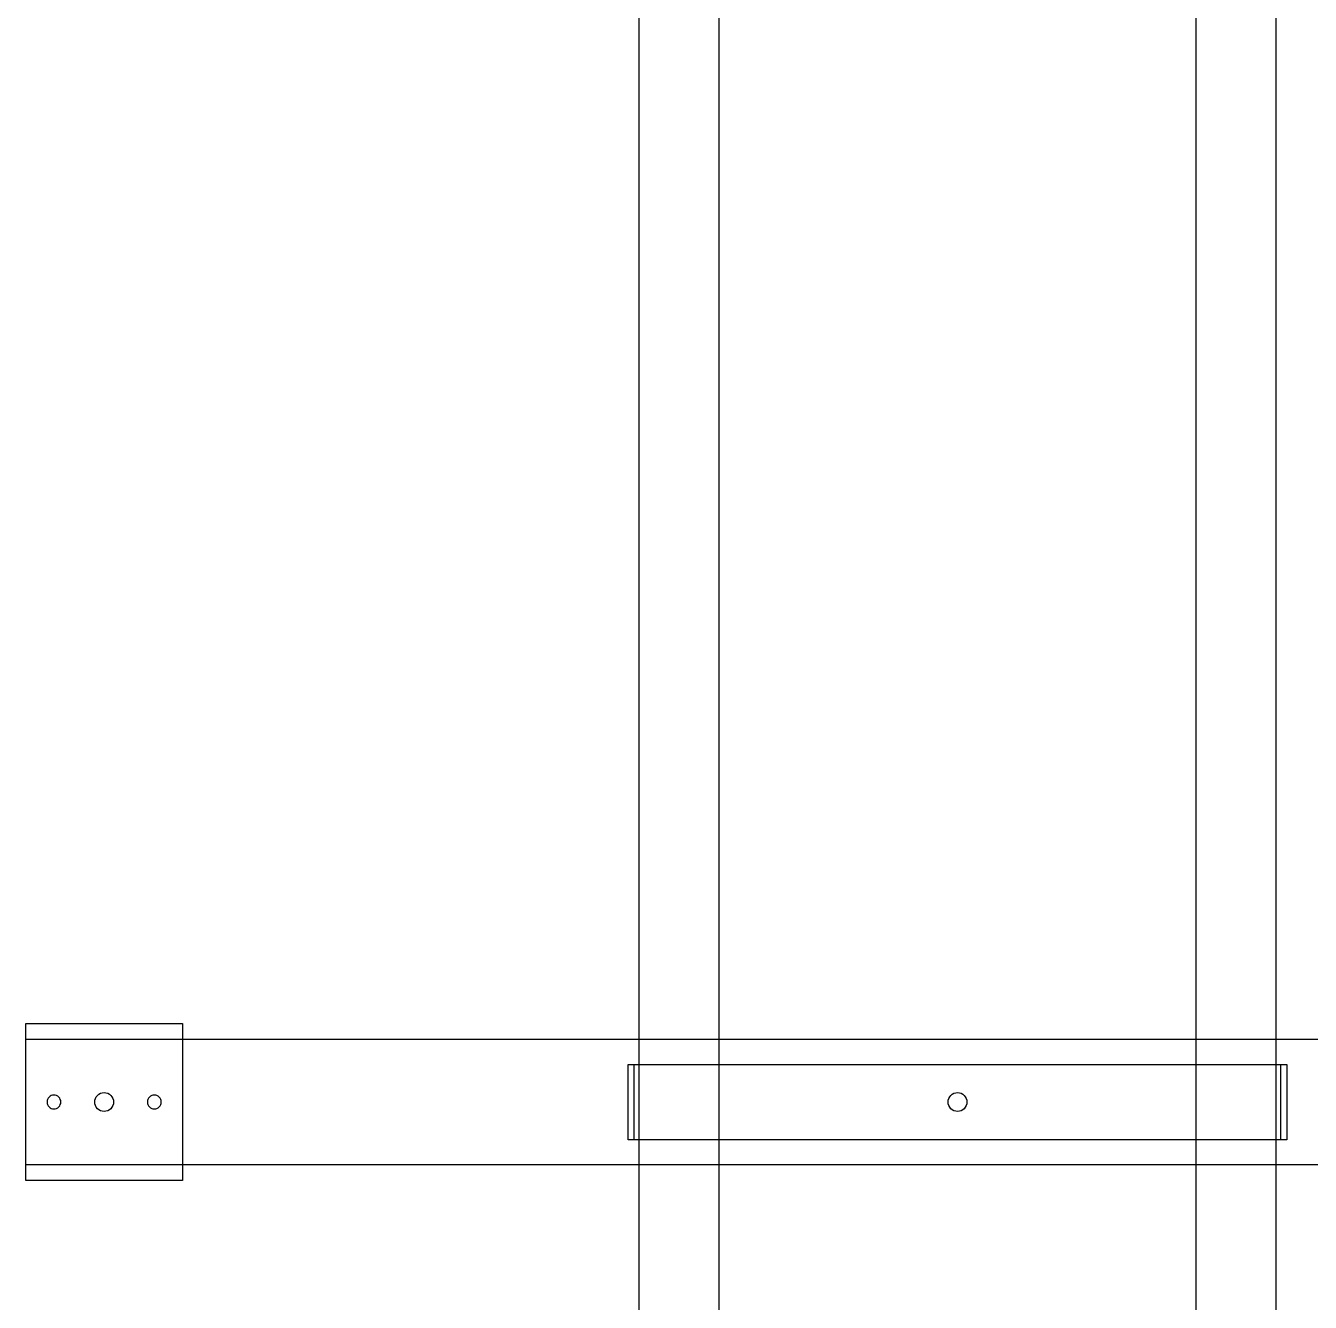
# Model space of a CAD drawing. Header units: metres. Extents: x 0.4 to 35.2, y -0.3 to 6.2.
# Drawn here: x 6.063 to 6.4724, y 3.7862 to 4.193 of the extents above; entities that cross this region are included whole.
import ezdxf

# ---------------------------------------------------------------- set-up
doc = ezdxf.new("R2010")
doc.units = ezdxf.units.M
doc.layers.add('P_PROPUESTO', color=5, linetype='Continuous')

msp = doc.modelspace()

# ---------------------------------------------------------------- linework, layer by layer
at = {"layer": 'P_PROPUESTO'}
for p, q in [((6.2585, 3.44982), (6.2585, 4.35)), ((6.284, 3.44986), (6.284, 4.35)), ((6.436, 4.35), (6.436, 3.45014)), ((6.4615, 4.35), (6.4615, 3.45018)), ((6.063, 3.825), (6.063, 3.875)), ((6.063, 3.875), (6.113, 3.875)), ((6.113, 3.875), (6.113, 3.825)), ((6.063, 3.83), (6.063, 3.87)), ((6.063, 3.87), (6.809, 3.87)), ((6.25498, 3.838), (6.25498, 3.862)), ((6.25498, 3.862), (6.25499, 3.862)), ((6.25499, 3.862), (6.25511, 3.862)), ((6.25511, 3.862), (6.25549, 3.862)), ((6.25549, 3.862), (6.25612, 3.862)), ((6.25612, 3.862), (6.25682, 3.862)), ((6.25682, 3.862), (6.25698, 3.862)), ((6.25698, 3.862), (6.25699, 3.862)), ((6.25698, 3.838), (6.25698, 3.862)), ((6.25698, 3.862), (6.25699, 3.862)), ((6.25699, 3.862), (6.257, 3.862)), ((6.25699, 3.862), (6.25711, 3.862)), ((6.257, 3.862), (6.25711, 3.862)), ((6.25711, 3.862), (6.2572, 3.862)), ((6.25711, 3.862), (6.25748, 3.862)), ((6.2572, 3.862), (6.25748, 3.862)), ((6.25748, 3.862), (6.2581, 3.862)), ((6.25748, 3.862), (6.2581, 3.862)), ((6.2581, 3.862), (6.25813, 3.862)), ((6.2581, 3.862), (6.2585, 3.862)), ((6.25813, 3.862), (6.25878, 3.862)), ((6.2585, 3.862), (6.25859, 3.862)), ((6.25859, 3.862), (6.25878, 3.862)), ((6.25878, 3.862), (6.25896, 3.862)), ((6.25878, 3.862), (6.25894, 3.862)), ((6.25894, 3.862), (6.25896, 3.862)), ((6.25896, 3.862), (6.25915, 3.862)), ((6.25896, 3.862), (6.25903, 3.862)), ((6.25903, 3.862), (6.25915, 3.862)), ((6.25915, 3.862), (6.25951, 3.862)), ((6.25915, 3.862), (6.25947, 3.862)), ((6.25947, 3.862), (6.25991, 3.862)), ((6.25951, 3.862), (6.26007, 3.862)), ((6.25991, 3.862), (6.26, 3.862)), ((6.26, 3.862), (6.26007, 3.862)), ((6.26007, 3.862), (6.26112, 3.862)), ((6.26007, 3.862), (6.26027, 3.862)), ((6.26027, 3.862), (6.26053, 3.862)), ((6.26053, 3.862), (6.26064, 3.862)), ((6.26064, 3.862), (6.26142, 3.862)), ((6.26112, 3.862), (6.26142, 3.862)), ((6.26142, 3.862), (6.26261, 3.862)), ((6.26142, 3.862), (6.26185, 3.862)), ((6.26185, 3.862), (6.26193, 3.862)), ((6.26193, 3.862), (6.26301, 3.862)), ((6.26261, 3.862), (6.26298, 3.862)), ((6.26298, 3.862), (6.26301, 3.862)), ((6.26301, 3.862), (6.26336, 3.862)), ((6.26301, 3.862), (6.26333, 3.862)), ((6.26333, 3.862), (6.26447, 3.862)), ((6.26336, 3.862), (6.26447, 3.862)), ((6.26447, 3.862), (6.26483, 3.862)), ((6.26447, 3.862), (6.26473, 3.862)), ((6.26473, 3.862), (6.26482, 3.862)), ((6.26482, 3.862), (6.26483, 3.862)), ((6.26483, 3.862), (6.26507, 3.862)), ((6.26483, 3.862), (6.2652, 3.862)), ((6.26507, 3.862), (6.2652, 3.862)), ((6.2652, 3.862), (6.26687, 3.862)), ((6.2652, 3.862), (6.26587, 3.862)), ((6.26587, 3.862), (6.2663, 3.862)), ((6.2663, 3.862), (6.26631, 3.862)), ((6.26631, 3.862), (6.26659, 3.862)), ((6.26659, 3.862), (6.26687, 3.862)), ((6.26687, 3.862), (6.26738, 3.862)), ((6.26687, 3.862), (6.26853, 3.862)), ((6.26738, 3.862), (6.26915, 3.862)), ((6.26853, 3.862), (6.26861, 3.862)), ((6.26861, 3.862), (6.26915, 3.862)), ((6.26915, 3.862), (6.26992, 3.862)), ((6.26915, 3.862), (6.27091, 3.862)), ((6.26992, 3.862), (6.27164, 3.862)), ((6.27091, 3.862), (6.27091, 3.862)), ((6.27091, 3.862), (6.27164, 3.862)), ((6.27164, 3.862), (6.27215, 3.862)), ((6.27164, 3.862), (6.27321, 3.862)), ((6.27215, 3.862), (6.27268, 3.862)), ((6.27268, 3.862), (6.27323, 3.862)), ((6.27321, 3.862), (6.27329, 3.862)), ((6.27323, 3.862), (6.27382, 3.862)), ((6.27329, 3.862), (6.27382, 3.862)), ((6.27382, 3.862), (6.27434, 3.862)), ((6.27382, 3.862), (6.27434, 3.862)), ((6.27434, 3.862), (6.27488, 3.862)), ((6.27434, 3.862), (6.27488, 3.862)), ((6.27488, 3.862), (6.27565, 3.862)), ((6.27488, 3.862), (6.27509, 3.862)), ((6.27509, 3.862), (6.27567, 3.862)), ((6.27565, 3.862), (6.27725, 3.862)), ((6.27567, 3.862), (6.27567, 3.862)), ((6.27567, 3.862), (6.27613, 3.862)), ((6.27613, 3.862), (6.27613, 3.862)), ((6.27613, 3.862), (6.27725, 3.862)), ((6.27725, 3.862), (6.27882, 3.862)), ((6.27725, 3.862), (6.27872, 3.862)), ((6.27872, 3.862), (6.2788, 3.862)), ((6.2788, 3.862), (6.28036, 3.862)), ((6.27882, 3.862), (6.28036, 3.862)), ((6.28036, 3.862), (6.28218, 3.862)), ((6.28036, 3.862), (6.2819, 3.862)), ((6.2819, 3.862), (6.28191, 3.862)), ((6.28191, 3.862), (6.28367, 3.862)), ((6.28218, 3.862), (6.28367, 3.862)), ((6.28367, 3.862), (6.28506, 3.862)), ((6.28367, 3.862), (6.28502, 3.862)), ((6.28502, 3.862), (6.28509, 3.862)), ((6.28506, 3.862), (6.28574, 3.862)), ((6.28509, 3.862), (6.28649, 3.862)), ((6.28574, 3.862), (6.28644, 3.862)), ((6.28644, 3.862), (6.28649, 3.862)), ((6.28649, 3.862), (6.28715, 3.862)), ((6.28649, 3.862), (6.28715, 3.862)), ((6.28715, 3.862), (6.28784, 3.862)), ((6.28715, 3.862), (6.28757, 3.862)), ((6.28757, 3.862), (6.28784, 3.862)), ((6.28784, 3.862), (6.28784, 3.862)), ((6.28784, 3.862), (6.28947, 3.862)), ((6.28784, 3.862), (6.28784, 3.862)), ((6.28784, 3.862), (6.28828, 3.862)), ((6.28828, 3.862), (6.28889, 3.862)), ((6.28889, 3.862), (6.2889, 3.862)), ((6.2889, 3.862), (6.29081, 3.862)), ((6.28947, 3.862), (6.29081, 3.862)), ((6.29081, 3.862), (6.29337, 3.862)), ((6.29081, 3.862), (6.29204, 3.862)), ((6.29204, 3.862), (6.2921, 3.862)), ((6.2921, 3.862), (6.29464, 3.862)), ((6.29337, 3.862), (6.29464, 3.862)), ((6.29464, 3.862), (6.29744, 3.862)), ((6.29464, 3.862), (6.2959, 3.862)), ((6.2959, 3.862), (6.29591, 3.862)), ((6.29591, 3.862), (6.29863, 3.862)), ((6.29744, 3.862), (6.29863, 3.862)), ((6.29863, 3.862), (6.30085, 3.862)), ((6.29863, 3.862), (6.29972, 3.862)), ((6.29972, 3.862), (6.29977, 3.862)), ((6.29977, 3.862), (6.30198, 3.862)), ((6.30085, 3.862), (6.30165, 3.862)), ((6.30165, 3.862), (6.30198, 3.862)), ((6.30198, 3.862), (6.30198, 3.862)), ((6.30198, 3.862), (6.30247, 3.862)), ((6.30198, 3.862), (6.30198, 3.862)), ((6.30198, 3.862), (6.30276, 3.862)), ((6.30247, 3.862), (6.30247, 3.862)), ((6.30247, 3.862), (6.30276, 3.862)), ((6.30276, 3.862), (6.30357, 3.862)), ((6.30276, 3.862), (6.30283, 3.862)), ((6.30283, 3.862), (6.30357, 3.862)), ((6.30357, 3.862), (6.30601, 3.862)), ((6.30357, 3.862), (6.30365, 3.862)), ((6.30365, 3.862), (6.30439, 3.862)), ((6.30439, 3.862), (6.30439, 3.862)), ((6.30439, 3.862), (6.30703, 3.862)), ((6.30601, 3.862), (6.30703, 3.862)), ((6.30703, 3.862), (6.31049, 3.862)), ((6.30703, 3.862), (6.30797, 3.862)), ((6.30797, 3.862), (6.30802, 3.862)), ((6.30802, 3.862), (6.31143, 3.862)), ((6.31049, 3.862), (6.31143, 3.862)), ((6.31143, 3.862), (6.31509, 3.862)), ((6.31143, 3.862), (6.31237, 3.862)), ((6.31237, 3.862), (6.31237, 3.862)), ((6.31237, 3.862), (6.31595, 3.862)), ((6.31509, 3.862), (6.31595, 3.862)), ((6.31595, 3.862), (6.31892, 3.862)), ((6.31595, 3.862), (6.31673, 3.862)), ((6.31673, 3.862), (6.31676, 3.862)), ((6.31676, 3.862), (6.3197, 3.862)), ((6.31892, 3.862), (6.31892, 3.862)), ((6.31892, 3.862), (6.3197, 3.862)), ((6.3197, 3.862), (6.3197, 3.862)), ((6.3197, 3.862), (6.3198, 3.862)), ((6.3197, 3.862), (6.3197, 3.862)), ((6.3197, 3.862), (6.32029, 3.862)), ((6.3198, 3.862), (6.32057, 3.862)), ((6.32029, 3.862), (6.32029, 3.862)), ((6.32029, 3.862), (6.32057, 3.862)), ((6.32057, 3.862), (6.32072, 3.862)), ((6.32057, 3.862), (6.32118, 3.862)), ((6.32072, 3.862), (6.32146, 3.862)), ((6.32118, 3.862), (6.32146, 3.862)), ((6.32146, 3.862), (6.32238, 3.862)), ((6.32146, 3.862), (6.32203, 3.862)), ((6.32203, 3.862), (6.32309, 3.862)), ((6.32238, 3.862), (6.32309, 3.862)), ((6.32309, 3.862), (6.32461, 3.862)), ((6.32309, 3.862), (6.32369, 3.862)), ((6.32369, 3.862), (6.32528, 3.862)), ((6.32461, 3.862), (6.32528, 3.862)), ((6.32528, 3.862), (6.32951, 3.862)), ((6.32528, 3.862), (6.3259, 3.862)), ((6.3259, 3.862), (6.32593, 3.862)), ((6.32593, 3.862), (6.33009, 3.862)), ((6.32951, 3.862), (6.33009, 3.862)), ((6.33009, 3.862), (6.33447, 3.862)), ((6.33009, 3.862), (6.33066, 3.862)), ((6.33066, 3.862), (6.33066, 3.862)), ((6.33066, 3.862), (6.33496, 3.862)), ((6.33447, 3.862), (6.33496, 3.862)), ((6.33496, 3.862), (6.33856, 3.862)), ((6.33496, 3.862), (6.3354, 3.862)), ((6.3354, 3.862), (6.33542, 3.862)), ((6.33542, 3.862), (6.33897, 3.862)), ((6.33856, 3.862), (6.33856, 3.862)), ((6.33856, 3.862), (6.33897, 3.862)), ((6.33897, 3.862), (6.33897, 3.862)), ((6.33897, 3.862), (6.3395, 3.862)), ((6.33897, 3.862), (6.33897, 3.862)), ((6.33897, 3.862), (6.33928, 3.862)), ((6.33928, 3.862), (6.33989, 3.862)), ((6.3395, 3.862), (6.33989, 3.862)), ((6.33989, 3.862), (6.34032, 3.862)), ((6.33989, 3.862), (6.3402, 3.862)), ((6.3402, 3.862), (6.3407, 3.862)), ((6.34032, 3.862), (6.34047, 3.862)), ((6.34047, 3.862), (6.3407, 3.862)), ((6.3407, 3.862), (6.34084, 3.862)), ((6.3407, 3.862), (6.34084, 3.862)), ((6.34084, 3.862), (6.34222, 3.862)), ((6.34084, 3.862), (6.34101, 3.862)), ((6.34101, 3.862), (6.34112, 3.862)), ((6.34112, 3.862), (6.34256, 3.862)), ((6.34222, 3.862), (6.34223, 3.862)), ((6.34223, 3.862), (6.34256, 3.862)), ((6.34256, 3.862), (6.34257, 3.862)), ((6.34256, 3.862), (6.34257, 3.862)), ((6.34257, 3.862), (6.34458, 3.862)), ((6.34257, 3.862), (6.34284, 3.862)), ((6.34284, 3.862), (6.34285, 3.862)), ((6.34285, 3.862), (6.34487, 3.862)), ((6.34458, 3.862), (6.34487, 3.862)), ((6.34487, 3.862), (6.34756, 3.862)), ((6.34487, 3.862), (6.34514, 3.862)), ((6.34514, 3.862), (6.34515, 3.862)), ((6.34515, 3.862), (6.3478, 3.862)), ((6.34756, 3.862), (6.3476, 3.862)), ((6.3476, 3.862), (6.3478, 3.862)), ((6.3478, 3.862), (6.34783, 3.862)), ((6.3478, 3.862), (6.34783, 3.862)), ((6.34783, 3.862), (6.34969, 3.862)), ((6.34783, 3.862), (6.34803, 3.862)), ((6.34803, 3.862), (6.34806, 3.862)), ((6.34806, 3.862), (6.34989, 3.862)), ((6.34969, 3.862), (6.34989, 3.862)), ((6.34989, 3.862), (6.35483, 3.862)), ((6.34989, 3.862), (6.35008, 3.862)), ((6.35008, 3.862), (6.35493, 3.862)), ((6.35483, 3.862), (6.35493, 3.862)), ((6.35493, 3.862), (6.35903, 3.862)), ((6.35493, 3.862), (6.35502, 3.862)), ((6.35502, 3.862), (6.35502, 3.862)), ((6.35502, 3.862), (6.35905, 3.862)), ((6.35903, 3.862), (6.35905, 3.862)), ((6.35905, 3.862), (6.35905, 3.862)), ((6.35905, 3.862), (6.35999, 3.862)), ((6.35905, 3.862), (6.35905, 3.862)), ((6.35905, 3.862), (6.35906, 3.862)), ((6.35906, 3.862), (6.35999, 3.862)), ((6.35999, 3.862), (6.36087, 3.862)), ((6.35999, 3.862), (6.36085, 3.862)), ((6.36085, 3.862), (6.36087, 3.862)), ((6.36087, 3.862), (6.36089, 3.862)), ((6.36087, 3.862), (6.36094, 3.862)), ((6.36089, 3.862), (6.36095, 3.862)), ((6.36094, 3.862), (6.36095, 3.862)), ((6.36095, 3.862), (6.36095, 3.862)), ((6.36095, 3.862), (6.36097, 3.862)), ((6.36095, 3.862), (6.36095, 3.862)), ((6.36095, 3.862), (6.36259, 3.862)), ((6.36097, 3.862), (6.36097, 3.862)), ((6.36097, 3.862), (6.36264, 3.862)), ((6.36259, 3.862), (6.36264, 3.862)), ((6.36264, 3.862), (6.36269, 3.862)), ((6.36264, 3.862), (6.36495, 3.862)), ((6.36269, 3.862), (6.36504, 3.862)), ((6.36495, 3.862), (6.36495, 3.862)), ((6.36495, 3.862), (6.36504, 3.862)), ((6.36504, 3.862), (6.36514, 3.862)), ((6.36504, 3.862), (6.36626, 3.862)), ((6.36514, 3.862), (6.36637, 3.862)), ((6.36626, 3.862), (6.36637, 3.862)), ((6.36637, 3.862), (6.3665, 3.862)), ((6.36637, 3.862), (6.36989, 3.862)), ((6.3665, 3.862), (6.37008, 3.862)), ((6.36989, 3.862), (6.37008, 3.862)), ((6.37008, 3.862), (6.37028, 3.862)), ((6.37008, 3.862), (6.37482, 3.862)), ((6.37028, 3.862), (6.3751, 3.862)), ((6.37482, 3.862), (6.37483, 3.862)), ((6.37483, 3.862), (6.3751, 3.862)), ((6.3751, 3.862), (6.37539, 3.862)), ((6.3751, 3.862), (6.37888, 3.862)), ((6.37539, 3.862), (6.37916, 3.862)), ((6.37888, 3.862), (6.37916, 3.862)), ((6.37916, 3.862), (6.37953, 3.862)), ((6.37916, 3.862), (6.37977, 3.862)), ((6.37953, 3.862), (6.37953, 3.862)), ((6.37953, 3.862), (6.38008, 3.862)), ((6.37977, 3.862), (6.38008, 3.862)), ((6.38008, 3.862), (6.38047, 3.862)), ((6.38008, 3.862), (6.38059, 3.862)), ((6.38047, 3.862), (6.38093, 3.862)), ((6.38059, 3.862), (6.3806, 3.862)), ((6.3806, 3.862), (6.38072, 3.862)), ((6.38072, 3.862), (6.38093, 3.862)), ((6.38093, 3.862), (6.38094, 3.862)), ((6.38093, 3.862), (6.38094, 3.862)), ((6.38094, 3.862), (6.38103, 3.862)), ((6.38094, 3.862), (6.38103, 3.862)), ((6.38103, 3.862), (6.38134, 3.862)), ((6.38103, 3.862), (6.38218, 3.862)), ((6.38134, 3.862), (6.38135, 3.862)), ((6.38135, 3.862), (6.38144, 3.862)), ((6.38144, 3.862), (6.38254, 3.862)), ((6.38218, 3.862), (6.38254, 3.862)), ((6.38254, 3.862), (6.38298, 3.862)), ((6.38254, 3.862), (6.38455, 3.862)), ((6.38298, 3.862), (6.38501, 3.862)), ((6.38455, 3.862), (6.38457, 3.862)), ((6.38457, 3.862), (6.38501, 3.862)), ((6.38501, 3.862), (6.3855, 3.862)), ((6.38501, 3.862), (6.38566, 3.862)), ((6.3855, 3.862), (6.38616, 3.862)), ((6.38566, 3.862), (6.38616, 3.862)), ((6.38616, 3.862), (6.38667, 3.862)), ((6.38616, 3.862), (6.38931, 3.862)), ((6.38667, 3.862), (6.38988, 3.862)), ((6.38931, 3.862), (6.38931, 3.862)), ((6.38931, 3.862), (6.38988, 3.862)), ((6.38988, 3.862), (6.39046, 3.862)), ((6.38988, 3.862), (6.39404, 3.862)), ((6.39046, 3.862), (6.39469, 3.862)), ((6.39404, 3.862), (6.39407, 3.862)), ((6.39407, 3.862), (6.39469, 3.862)), ((6.39469, 3.862), (6.39536, 3.862)), ((6.39469, 3.862), (6.39797, 3.862)), ((6.39536, 3.862), (6.39853, 3.862)), ((6.39797, 3.862), (6.39853, 3.862)), ((6.39853, 3.862), (6.39928, 3.862)), ((6.39853, 3.862), (6.3988, 3.862)), ((6.3988, 3.862), (6.3994, 3.862)), ((6.39928, 3.862), (6.3994, 3.862)), ((6.3994, 3.862), (6.40013, 3.862)), ((6.3994, 3.862), (6.39949, 3.862)), ((6.39949, 3.862), (6.39971, 3.862)), ((6.39971, 3.862), (6.39971, 3.862)), ((6.39971, 3.862), (6.40013, 3.862)), ((6.40013, 3.862), (6.40017, 3.862)), ((6.40013, 3.862), (6.40029, 3.862)), ((6.40017, 3.862), (6.40029, 3.862)), ((6.40029, 3.862), (6.40029, 3.862)), ((6.40029, 3.862), (6.40091, 3.862)), ((6.40029, 3.862), (6.40029, 3.862)), ((6.40029, 3.862), (6.40321, 3.862)), ((6.40091, 3.862), (6.40108, 3.862)), ((6.40108, 3.862), (6.40402, 3.862)), ((6.40321, 3.862), (6.40325, 3.862)), ((6.40325, 3.862), (6.40402, 3.862)), ((6.40402, 3.862), (6.40488, 3.862)), ((6.40402, 3.862), (6.4076, 3.862)), ((6.40488, 3.862), (6.40854, 3.862)), ((6.4076, 3.862), (6.40761, 3.862)), ((6.40761, 3.862), (6.40854, 3.862)), ((6.40854, 3.862), (6.40948, 3.862)), ((6.40854, 3.862), (6.41196, 3.862)), ((6.40948, 3.862), (6.41294, 3.862)), ((6.41196, 3.862), (6.41201, 3.862)), ((6.41201, 3.862), (6.41294, 3.862)), ((6.41294, 3.862), (6.41396, 3.862)), ((6.41294, 3.862), (6.41561, 3.862)), ((6.41396, 3.862), (6.41642, 3.862)), ((6.41561, 3.862), (6.41561, 3.862)), ((6.41561, 3.862), (6.41633, 3.862)), ((6.41633, 3.862), (6.41642, 3.862)), ((6.41642, 3.862), (6.41643, 3.862)), ((6.41642, 3.862), (6.41643, 3.862)), ((6.41643, 3.862), (6.41721, 3.862)), ((6.41643, 3.862), (6.41683, 3.862)), ((6.41683, 3.862), (6.41717, 3.862)), ((6.41717, 3.862), (6.41721, 3.862)), ((6.41721, 3.862), (6.41752, 3.862)), ((6.41721, 3.862), (6.41775, 3.862)), ((6.41752, 3.862), (6.41775, 3.862)), ((6.41775, 3.862), (6.41801, 3.862)), ((6.41775, 3.862), (6.41801, 3.862)), ((6.41801, 3.862), (6.41832, 3.862)), ((6.41801, 3.862), (6.42021, 3.862)), ((6.41832, 3.862), (6.41887, 3.862)), ((6.41887, 3.862), (6.41913, 3.862)), ((6.41913, 3.862), (6.41914, 3.862)), ((6.41914, 3.862), (6.42134, 3.862)), ((6.42021, 3.862), (6.42027, 3.862)), ((6.42027, 3.862), (6.42134, 3.862)), ((6.42134, 3.862), (6.42253, 3.862)), ((6.42134, 3.862), (6.42407, 3.862)), ((6.42253, 3.862), (6.42533, 3.862)), ((6.42407, 3.862), (6.42408, 3.862)), ((6.42408, 3.862), (6.42533, 3.862)), ((6.42533, 3.862), (6.4266, 3.862)), ((6.42533, 3.862), (6.42788, 3.862)), ((6.4266, 3.862), (6.42915, 3.862)), ((6.42788, 3.862), (6.42794, 3.862)), ((6.42794, 3.862), (6.42915, 3.862)), ((6.42915, 3.862), (6.4305, 3.862)), ((6.42915, 3.862), (6.4311, 3.862)), ((6.4305, 3.862), (6.43215, 3.862)), ((6.4311, 3.862), (6.43111, 3.862)), ((6.43111, 3.862), (6.4317, 3.862)), ((6.4317, 3.862), (6.4317, 3.862)), ((6.4317, 3.862), (6.43215, 3.862)), ((6.43215, 3.862), (6.43282, 3.862)), ((6.43215, 3.862), (6.43243, 3.862)), ((6.43243, 3.862), (6.43282, 3.862)), ((6.43282, 3.862), (6.43349, 3.862)), ((6.43282, 3.862), (6.43349, 3.862)), ((6.43349, 3.862), (6.43355, 3.862)), ((6.43349, 3.862), (6.4349, 3.862)), ((6.43355, 3.862), (6.43355, 3.862)), ((6.43355, 3.862), (6.43423, 3.862)), ((6.43423, 3.862), (6.43492, 3.862)), ((6.4349, 3.862), (6.43497, 3.862)), ((6.43492, 3.862), (6.4363, 3.862)), ((6.43497, 3.862), (6.4363, 3.862)), ((6.4363, 3.862), (6.43778, 3.862)), ((6.4363, 3.862), (6.43808, 3.862)), ((6.43778, 3.862), (6.4396, 3.862)), ((6.43808, 3.862), (6.43808, 3.862)), ((6.43808, 3.862), (6.4396, 3.862)), ((6.4396, 3.862), (6.44115, 3.862)), ((6.4396, 3.862), (6.44119, 3.862)), ((6.44115, 3.862), (6.44272, 3.862)), ((6.44119, 3.862), (6.44126, 3.862)), ((6.44126, 3.862), (6.44272, 3.862)), ((6.44272, 3.862), (6.44432, 3.862)), ((6.44272, 3.862), (6.44387, 3.862)), ((6.44387, 3.862), (6.44432, 3.862)), ((6.44432, 3.862), (6.4451, 3.862)), ((6.44432, 3.862), (6.44491, 3.862)), ((6.44491, 3.862), (6.4451, 3.862)), ((6.4451, 3.862), (6.4451, 3.862)), ((6.4451, 3.862), (6.44563, 3.862)), ((6.4451, 3.862), (6.4451, 3.862)), ((6.4451, 3.862), (6.44563, 3.862)), ((6.44563, 3.862), (6.44616, 3.862)), ((6.44563, 3.862), (6.44616, 3.862)), ((6.44616, 3.862), (6.44675, 3.862)), ((6.44616, 3.862), (6.4467, 3.862)), ((6.4467, 3.862), (6.44678, 3.862)), ((6.44675, 3.862), (6.44729, 3.862)), ((6.44678, 3.862), (6.44833, 3.862)), ((6.44729, 3.862), (6.44783, 3.862)), ((6.44783, 3.862), (6.44833, 3.862)), ((6.44833, 3.862), (6.45005, 3.862)), ((6.44833, 3.862), (6.44908, 3.862)), ((6.44908, 3.862), (6.44909, 3.862)), ((6.44909, 3.862), (6.45082, 3.862)), ((6.45005, 3.862), (6.45082, 3.862)), ((6.45082, 3.862), (6.45259, 3.862)), ((6.45082, 3.862), (6.45138, 3.862)), ((6.45138, 3.862), (6.45146, 3.862)), ((6.45146, 3.862), (6.4531, 3.862)), ((6.45259, 3.862), (6.4531, 3.862)), ((6.4531, 3.862), (6.45478, 3.862)), ((6.4531, 3.862), (6.45341, 3.862)), ((6.45341, 3.862), (6.45369, 3.862)), ((6.45369, 3.862), (6.45369, 3.862)), ((6.45369, 3.862), (6.45413, 3.862)), ((6.45413, 3.862), (6.45478, 3.862)), ((6.45478, 3.862), (6.4549, 3.862)), ((6.45478, 3.862), (6.45514, 3.862)), ((6.4549, 3.862), (6.45514, 3.862)), ((6.45514, 3.862), (6.45551, 3.862)), ((6.45514, 3.862), (6.45518, 3.862)), ((6.45518, 3.862), (6.45527, 3.862)), ((6.45527, 3.862), (6.45551, 3.862)), ((6.45551, 3.862), (6.45662, 3.862)), ((6.45551, 3.862), (6.45666, 3.862)), ((6.45662, 3.862), (6.45662, 3.862)), ((6.45662, 3.862), (6.45696, 3.862)), ((6.45666, 3.862), (6.45667, 3.862)), ((6.45667, 3.862), (6.45696, 3.862)), ((6.45696, 3.862), (6.45699, 3.862)), ((6.45696, 3.862), (6.45806, 3.862)), ((6.45699, 3.862), (6.45736, 3.862)), ((6.45736, 3.862), (6.45855, 3.862)), ((6.45806, 3.862), (6.45815, 3.862)), ((6.45815, 3.862), (6.45855, 3.862)), ((6.45855, 3.862), (6.45885, 3.862)), ((6.45855, 3.862), (6.45936, 3.862)), ((6.45885, 3.862), (6.4599, 3.862)), ((6.45936, 3.862), (6.45936, 3.862)), ((6.45936, 3.862), (6.45946, 3.862)), ((6.45946, 3.862), (6.45973, 3.862)), ((6.45973, 3.862), (6.45973, 3.862)), ((6.45973, 3.862), (6.4599, 3.862)), ((6.4599, 3.862), (6.46046, 3.862)), ((6.4599, 3.862), (6.46, 3.862)), ((6.46, 3.862), (6.46009, 3.862)), ((6.46009, 3.862), (6.46053, 3.862)), ((6.46046, 3.862), (6.46082, 3.862)), ((6.46053, 3.862), (6.46082, 3.862)), ((6.46082, 3.862), (6.46101, 3.862)), ((6.46082, 3.862), (6.46097, 3.862)), ((6.46097, 3.862), (6.46101, 3.862)), ((6.46101, 3.862), (6.46119, 3.862)), ((6.46101, 3.862), (6.46106, 3.862)), ((6.46106, 3.862), (6.46119, 3.862)), ((6.46119, 3.862), (6.46184, 3.862)), ((6.46119, 3.862), (6.46141, 3.862)), ((6.46141, 3.862), (6.4615, 3.862)), ((6.4615, 3.862), (6.46187, 3.862)), ((6.46184, 3.862), (6.46187, 3.862)), ((6.46187, 3.862), (6.46249, 3.862)), ((6.46187, 3.862), (6.46249, 3.862)), ((6.46249, 3.862), (6.46277, 3.862)), ((6.46249, 3.862), (6.46286, 3.862)), ((6.46277, 3.862), (6.46286, 3.862)), ((6.46286, 3.862), (6.46297, 3.862)), ((6.46286, 3.862), (6.46298, 3.862)), ((6.46297, 3.862), (6.46298, 3.862)), ((6.46298, 3.862), (6.46299, 3.862)), ((6.46298, 3.862), (6.46299, 3.862)), ((6.46299, 3.862), (6.46315, 3.862)), ((6.46299, 3.862), (6.46299, 3.838)), ((6.46315, 3.862), (6.46385, 3.862)), ((6.46385, 3.862), (6.46448, 3.862)), ((6.46448, 3.862), (6.46486, 3.862)), ((6.46486, 3.862), (6.46498, 3.862)), ((6.46498, 3.862), (6.46498, 3.862)), ((6.46498, 3.862), (6.46498, 3.838)), ((6.08685, 3.85277), (6.08742, 3.85294)), ((6.08742, 3.85294), (6.088, 3.853)), ((6.088, 3.853), (6.08859, 3.85294)), ((6.08859, 3.85294), (6.08915, 3.85277)), ((6.35885, 3.85277), (6.35941, 3.85294)), ((6.35941, 3.85294), (6.36, 3.853)), ((6.36, 3.853), (6.36059, 3.85294)), ((6.36059, 3.85294), (6.36115, 3.85277)), ((6.06984, 3.85043), (6.0698, 3.85)), ((6.0698, 3.85), (6.06984, 3.84957)), ((6.06997, 3.85084), (6.06984, 3.85043)), ((6.06984, 3.84957), (6.06997, 3.84916)), ((6.07017, 3.85122), (6.06997, 3.85084)), ((6.06997, 3.84916), (6.07017, 3.84878)), ((6.07044, 3.85156), (6.07017, 3.85122)), ((6.07017, 3.84878), (6.07044, 3.84844)), ((6.07078, 3.85183), (6.07044, 3.85156)), ((6.07116, 3.85203), (6.07078, 3.85183)), ((6.07157, 3.85216), (6.07116, 3.85203)), ((6.072, 3.8522), (6.07157, 3.85216)), ((6.07243, 3.85216), (6.072, 3.8522)), ((6.07284, 3.85203), (6.07243, 3.85216)), ((6.07322, 3.85183), (6.07284, 3.85203)), ((6.07356, 3.85156), (6.07322, 3.85183)), ((6.07383, 3.85122), (6.07356, 3.85156)), ((6.07356, 3.84844), (6.07383, 3.84878)), ((6.07403, 3.85084), (6.07383, 3.85122)), ((6.07383, 3.84878), (6.07403, 3.84916)), ((6.07416, 3.85043), (6.07403, 3.85084)), ((6.07403, 3.84916), (6.07416, 3.84957)), ((6.0742, 3.85), (6.07416, 3.85043)), ((6.07416, 3.84957), (6.0742, 3.85)), ((6.085, 3.85), (6.08506, 3.85059)), ((6.08506, 3.84942), (6.085, 3.85)), ((6.08506, 3.85059), (6.08523, 3.85115)), ((6.08523, 3.84885), (6.08506, 3.84942)), ((6.08523, 3.85115), (6.08551, 3.85167)), ((6.08551, 3.84833), (6.08523, 3.84885)), ((6.08551, 3.85167), (6.08588, 3.85212)), ((6.08588, 3.85212), (6.08633, 3.85249)), ((6.08633, 3.85249), (6.08685, 3.85277)), ((6.08915, 3.85277), (6.08967, 3.85249)), ((6.08967, 3.85249), (6.09012, 3.85212)), ((6.09012, 3.85212), (6.0905, 3.85167)), ((6.0905, 3.85167), (6.09077, 3.85115)), ((6.09077, 3.84885), (6.0905, 3.84833)), ((6.09077, 3.85115), (6.09094, 3.85059)), ((6.09094, 3.84942), (6.09077, 3.84885)), ((6.09094, 3.85059), (6.091, 3.85)), ((6.091, 3.85), (6.09094, 3.84942)), ((6.10184, 3.85043), (6.1018, 3.85)), ((6.1018, 3.85), (6.10184, 3.84957)), ((6.10197, 3.85084), (6.10184, 3.85043)), ((6.10184, 3.84957), (6.10197, 3.84916)), ((6.10217, 3.85122), (6.10197, 3.85084)), ((6.10197, 3.84916), (6.10217, 3.84878)), ((6.10244, 3.85156), (6.10217, 3.85122)), ((6.10217, 3.84878), (6.10244, 3.84844)), ((6.10278, 3.85183), (6.10244, 3.85156)), ((6.10316, 3.85203), (6.10278, 3.85183)), ((6.10357, 3.85216), (6.10316, 3.85203)), ((6.104, 3.8522), (6.10357, 3.85216)), ((6.10443, 3.85216), (6.104, 3.8522)), ((6.10484, 3.85203), (6.10443, 3.85216)), ((6.10522, 3.85183), (6.10484, 3.85203)), ((6.10556, 3.85156), (6.10522, 3.85183)), ((6.10583, 3.85122), (6.10556, 3.85156)), ((6.10556, 3.84844), (6.10583, 3.84878)), ((6.10603, 3.85084), (6.10583, 3.85122)), ((6.10583, 3.84878), (6.10603, 3.84916)), ((6.10616, 3.85043), (6.10603, 3.85084)), ((6.10603, 3.84916), (6.10616, 3.84957)), ((6.1062, 3.85), (6.10616, 3.85043)), ((6.10616, 3.84957), (6.1062, 3.85)), ((6.357, 3.85), (6.35706, 3.85059)), ((6.35706, 3.84942), (6.357, 3.85)), ((6.35706, 3.85059), (6.35723, 3.85115)), ((6.35723, 3.84885), (6.35706, 3.84942)), ((6.35723, 3.85115), (6.35751, 3.85167)), ((6.35751, 3.84833), (6.35723, 3.84885)), ((6.35751, 3.85167), (6.35788, 3.85212)), ((6.35788, 3.85212), (6.35833, 3.85249)), ((6.35833, 3.85249), (6.35885, 3.85277)), ((6.36115, 3.85277), (6.36167, 3.85249)), ((6.36167, 3.85249), (6.36212, 3.85212)), ((6.36212, 3.85212), (6.36249, 3.85167)), ((6.36249, 3.85167), (6.36277, 3.85115)), ((6.36277, 3.84885), (6.36249, 3.84833)), ((6.36277, 3.85115), (6.36294, 3.85059)), ((6.36294, 3.84942), (6.36277, 3.84885)), ((6.36294, 3.85059), (6.363, 3.85)), ((6.363, 3.85), (6.36294, 3.84942)), ((6.07044, 3.84844), (6.07078, 3.84817)), ((6.07078, 3.84817), (6.07116, 3.84797)), ((6.07116, 3.84797), (6.07157, 3.84784)), ((6.07157, 3.84784), (6.072, 3.8478)), ((6.072, 3.8478), (6.07243, 3.84784)), ((6.07243, 3.84784), (6.07284, 3.84797)), ((6.07284, 3.84797), (6.07322, 3.84817)), ((6.07322, 3.84817), (6.07356, 3.84844)), ((6.08588, 3.84788), (6.08551, 3.84833)), ((6.08633, 3.84751), (6.08588, 3.84788)), ((6.08685, 3.84723), (6.08633, 3.84751)), ((6.08742, 3.84706), (6.08685, 3.84723)), ((6.088, 3.847), (6.08742, 3.84706)), ((6.08859, 3.84706), (6.088, 3.847)), ((6.08915, 3.84723), (6.08859, 3.84706)), ((6.08967, 3.84751), (6.08915, 3.84723)), ((6.09012, 3.84788), (6.08967, 3.84751)), ((6.0905, 3.84833), (6.09012, 3.84788)), ((6.10244, 3.84844), (6.10278, 3.84817)), ((6.10278, 3.84817), (6.10316, 3.84797)), ((6.10316, 3.84797), (6.10357, 3.84784)), ((6.10357, 3.84784), (6.104, 3.8478)), ((6.104, 3.8478), (6.10443, 3.84784)), ((6.10443, 3.84784), (6.10484, 3.84797)), ((6.10484, 3.84797), (6.10522, 3.84817)), ((6.10522, 3.84817), (6.10556, 3.84844)), ((6.35788, 3.84788), (6.35751, 3.84833)), ((6.35833, 3.84751), (6.35788, 3.84788)), ((6.35885, 3.84723), (6.35833, 3.84751)), ((6.35941, 3.84706), (6.35885, 3.84723)), ((6.36, 3.847), (6.35941, 3.84706)), ((6.36059, 3.84706), (6.36, 3.847)), ((6.36115, 3.84723), (6.36059, 3.84706)), ((6.36167, 3.84751), (6.36115, 3.84723)), ((6.36212, 3.84788), (6.36167, 3.84751)), ((6.36249, 3.84833), (6.36212, 3.84788)), ((6.25499, 3.838), (6.25498, 3.838)), ((6.25511, 3.838), (6.25499, 3.838)), ((6.25549, 3.838), (6.25511, 3.838)), ((6.25612, 3.838), (6.25549, 3.838)), ((6.25682, 3.838), (6.25612, 3.838)), ((6.25698, 3.838), (6.25682, 3.838)), ((6.25699, 3.838), (6.25698, 3.838)), ((6.25699, 3.838), (6.25698, 3.838)), ((6.257, 3.838), (6.25699, 3.838)), ((6.25711, 3.838), (6.25699, 3.838)), ((6.25711, 3.838), (6.257, 3.838)), ((6.2572, 3.838), (6.25711, 3.838)), ((6.25748, 3.838), (6.25711, 3.838)), ((6.25748, 3.838), (6.2572, 3.838)), ((6.2581, 3.838), (6.25748, 3.838)), ((6.2581, 3.838), (6.25748, 3.838)), ((6.25813, 3.838), (6.2581, 3.838)), ((6.2585, 3.838), (6.2581, 3.838)), ((6.25878, 3.838), (6.25813, 3.838)), ((6.25859, 3.838), (6.2585, 3.838)), ((6.25878, 3.838), (6.25859, 3.838)), ((6.25896, 3.838), (6.25878, 3.838)), ((6.25894, 3.838), (6.25878, 3.838)), ((6.25896, 3.838), (6.25894, 3.838)), ((6.25915, 3.838), (6.25896, 3.838)), ((6.25903, 3.838), (6.25896, 3.838)), ((6.25915, 3.838), (6.25903, 3.838)), ((6.25951, 3.838), (6.25915, 3.838)), ((6.25947, 3.838), (6.25915, 3.838)), ((6.25991, 3.838), (6.25947, 3.838)), ((6.26007, 3.838), (6.25951, 3.838)), ((6.26, 3.838), (6.25991, 3.838)), ((6.26007, 3.838), (6.26, 3.838)), ((6.26112, 3.838), (6.26007, 3.838)), ((6.26027, 3.838), (6.26007, 3.838)), ((6.26053, 3.838), (6.26027, 3.838)), ((6.26064, 3.838), (6.26053, 3.838)), ((6.26142, 3.838), (6.26064, 3.838)), ((6.26142, 3.838), (6.26112, 3.838)), ((6.26261, 3.838), (6.26142, 3.838)), ((6.26185, 3.838), (6.26142, 3.838)), ((6.26193, 3.838), (6.26185, 3.838)), ((6.26301, 3.838), (6.26193, 3.838)), ((6.26298, 3.838), (6.26261, 3.838)), ((6.26301, 3.838), (6.26298, 3.838)), ((6.26336, 3.838), (6.26301, 3.838)), ((6.26333, 3.838), (6.26301, 3.838)), ((6.26447, 3.838), (6.26333, 3.838)), ((6.26447, 3.838), (6.26336, 3.838)), ((6.26483, 3.838), (6.26447, 3.838)), ((6.26473, 3.838), (6.26447, 3.838)), ((6.26482, 3.838), (6.26473, 3.838)), ((6.26483, 3.838), (6.26482, 3.838)), ((6.26507, 3.838), (6.26483, 3.838)), ((6.2652, 3.838), (6.26483, 3.838)), ((6.2652, 3.838), (6.26507, 3.838)), ((6.26687, 3.838), (6.2652, 3.838)), ((6.26587, 3.838), (6.2652, 3.838)), ((6.2663, 3.838), (6.26587, 3.838)), ((6.26631, 3.838), (6.2663, 3.838)), ((6.26659, 3.838), (6.26631, 3.838)), ((6.26687, 3.838), (6.26659, 3.838)), ((6.26738, 3.838), (6.26687, 3.838)), ((6.26853, 3.838), (6.26687, 3.838)), ((6.26915, 3.838), (6.26738, 3.838)), ((6.26861, 3.838), (6.26853, 3.838)), ((6.26915, 3.838), (6.26861, 3.838)), ((6.26992, 3.838), (6.26915, 3.838)), ((6.27091, 3.838), (6.26915, 3.838)), ((6.27164, 3.838), (6.26992, 3.838)), ((6.27164, 3.838), (6.27091, 3.838)), ((6.27091, 3.838), (6.27091, 3.838)), ((6.27215, 3.838), (6.27164, 3.838)), ((6.27321, 3.838), (6.27164, 3.838)), ((6.27268, 3.838), (6.27215, 3.838)), ((6.27323, 3.838), (6.27268, 3.838)), ((6.27329, 3.838), (6.27321, 3.838)), ((6.27382, 3.838), (6.27323, 3.838)), ((6.27382, 3.838), (6.27329, 3.838)), ((6.27434, 3.838), (6.27382, 3.838)), ((6.27434, 3.838), (6.27382, 3.838)), ((6.27488, 3.838), (6.27434, 3.838)), ((6.27488, 3.838), (6.27434, 3.838)), ((6.27565, 3.838), (6.27488, 3.838)), ((6.27509, 3.838), (6.27488, 3.838)), ((6.27567, 3.838), (6.27509, 3.838)), ((6.27725, 3.838), (6.27565, 3.838)), ((6.27613, 3.838), (6.27567, 3.838)), ((6.27567, 3.838), (6.27567, 3.838)), ((6.27725, 3.838), (6.27613, 3.838)), ((6.27613, 3.838), (6.27613, 3.838)), ((6.27882, 3.838), (6.27725, 3.838)), ((6.27872, 3.838), (6.27725, 3.838)), ((6.2788, 3.838), (6.27872, 3.838)), ((6.28036, 3.838), (6.2788, 3.838)), ((6.28036, 3.838), (6.27882, 3.838)), ((6.28218, 3.838), (6.28036, 3.838)), ((6.2819, 3.838), (6.28036, 3.838)), ((6.28191, 3.838), (6.2819, 3.838)), ((6.28367, 3.838), (6.28191, 3.838)), ((6.28367, 3.838), (6.28218, 3.838)), ((6.28506, 3.838), (6.28367, 3.838)), ((6.28502, 3.838), (6.28367, 3.838)), ((6.28509, 3.838), (6.28502, 3.838)), ((6.28574, 3.838), (6.28506, 3.838)), ((6.28649, 3.838), (6.28509, 3.838)), ((6.28644, 3.838), (6.28574, 3.838)), ((6.28649, 3.838), (6.28644, 3.838)), ((6.28715, 3.838), (6.28649, 3.838)), ((6.28715, 3.838), (6.28649, 3.838)), ((6.28784, 3.838), (6.28715, 3.838)), ((6.28757, 3.838), (6.28715, 3.838)), ((6.28784, 3.838), (6.28757, 3.838)), ((6.28947, 3.838), (6.28784, 3.838)), ((6.28784, 3.838), (6.28784, 3.838)), ((6.28828, 3.838), (6.28784, 3.838)), ((6.28784, 3.838), (6.28784, 3.838)), ((6.28889, 3.838), (6.28828, 3.838)), ((6.2889, 3.838), (6.28889, 3.838)), ((6.29081, 3.838), (6.2889, 3.838)), ((6.29081, 3.838), (6.28947, 3.838)), ((6.29337, 3.838), (6.29081, 3.838)), ((6.29204, 3.838), (6.29081, 3.838)), ((6.2921, 3.838), (6.29204, 3.838)), ((6.29464, 3.838), (6.2921, 3.838)), ((6.29464, 3.838), (6.29337, 3.838)), ((6.29744, 3.838), (6.29464, 3.838)), ((6.2959, 3.838), (6.29464, 3.838)), ((6.29591, 3.838), (6.2959, 3.838)), ((6.29863, 3.838), (6.29591, 3.838)), ((6.29863, 3.838), (6.29744, 3.838)), ((6.30085, 3.838), (6.29863, 3.838)), ((6.29972, 3.838), (6.29863, 3.838)), ((6.29977, 3.838), (6.29972, 3.838)), ((6.30198, 3.838), (6.29977, 3.838)), ((6.30165, 3.838), (6.30085, 3.838)), ((6.30198, 3.838), (6.30165, 3.838)), ((6.30247, 3.838), (6.30198, 3.838)), ((6.30198, 3.838), (6.30198, 3.838)), ((6.30276, 3.838), (6.30198, 3.838)), ((6.30198, 3.838), (6.30198, 3.838)), ((6.30276, 3.838), (6.30247, 3.838)), ((6.30247, 3.838), (6.30247, 3.838)), ((6.30357, 3.838), (6.30276, 3.838)), ((6.30283, 3.838), (6.30276, 3.838)), ((6.30357, 3.838), (6.30283, 3.838)), ((6.30601, 3.838), (6.30357, 3.838)), ((6.30365, 3.838), (6.30357, 3.838)), ((6.30439, 3.838), (6.30365, 3.838)), ((6.30703, 3.838), (6.30439, 3.838)), ((6.30439, 3.838), (6.30439, 3.838)), ((6.30703, 3.838), (6.30601, 3.838)), ((6.31049, 3.838), (6.30703, 3.838)), ((6.30797, 3.838), (6.30703, 3.838)), ((6.30802, 3.838), (6.30797, 3.838)), ((6.31143, 3.838), (6.30802, 3.838)), ((6.31143, 3.838), (6.31049, 3.838)), ((6.31509, 3.838), (6.31143, 3.838)), ((6.31237, 3.838), (6.31143, 3.838)), ((6.31595, 3.838), (6.31237, 3.838)), ((6.31237, 3.838), (6.31237, 3.838)), ((6.31595, 3.838), (6.31509, 3.838)), ((6.31892, 3.838), (6.31595, 3.838)), ((6.31673, 3.838), (6.31595, 3.838)), ((6.31676, 3.838), (6.31673, 3.838)), ((6.3197, 3.838), (6.31676, 3.838)), ((6.3197, 3.838), (6.31892, 3.838)), ((6.31892, 3.838), (6.31892, 3.838)), ((6.3198, 3.838), (6.3197, 3.838)), ((6.3197, 3.838), (6.3197, 3.838)), ((6.32029, 3.838), (6.3197, 3.838)), ((6.3197, 3.838), (6.3197, 3.838)), ((6.32057, 3.838), (6.3198, 3.838)), ((6.32057, 3.838), (6.32029, 3.838)), ((6.32029, 3.838), (6.32029, 3.838)), ((6.32072, 3.838), (6.32057, 3.838)), ((6.32118, 3.838), (6.32057, 3.838)), ((6.32146, 3.838), (6.32072, 3.838)), ((6.32146, 3.838), (6.32118, 3.838)), ((6.32238, 3.838), (6.32146, 3.838)), ((6.32203, 3.838), (6.32146, 3.838)), ((6.32309, 3.838), (6.32203, 3.838)), ((6.32309, 3.838), (6.32238, 3.838)), ((6.32461, 3.838), (6.32309, 3.838)), ((6.32369, 3.838), (6.32309, 3.838)), ((6.32528, 3.838), (6.32369, 3.838)), ((6.32528, 3.838), (6.32461, 3.838)), ((6.32951, 3.838), (6.32528, 3.838)), ((6.3259, 3.838), (6.32528, 3.838)), ((6.32593, 3.838), (6.3259, 3.838)), ((6.33009, 3.838), (6.32593, 3.838)), ((6.33009, 3.838), (6.32951, 3.838)), ((6.33447, 3.838), (6.33009, 3.838)), ((6.33066, 3.838), (6.33009, 3.838)), ((6.33496, 3.838), (6.33066, 3.838)), ((6.33066, 3.838), (6.33066, 3.838)), ((6.33496, 3.838), (6.33447, 3.838)), ((6.33856, 3.838), (6.33496, 3.838)), ((6.3354, 3.838), (6.33496, 3.838)), ((6.33542, 3.838), (6.3354, 3.838)), ((6.33897, 3.838), (6.33542, 3.838)), ((6.33897, 3.838), (6.33856, 3.838)), ((6.33856, 3.838), (6.33856, 3.838)), ((6.3395, 3.838), (6.33897, 3.838)), ((6.33897, 3.838), (6.33897, 3.838)), ((6.33928, 3.838), (6.33897, 3.838)), ((6.33897, 3.838), (6.33897, 3.838)), ((6.33989, 3.838), (6.33928, 3.838)), ((6.33989, 3.838), (6.3395, 3.838)), ((6.34032, 3.838), (6.33989, 3.838)), ((6.3402, 3.838), (6.33989, 3.838)), ((6.3407, 3.838), (6.3402, 3.838)), ((6.34047, 3.838), (6.34032, 3.838)), ((6.3407, 3.838), (6.34047, 3.838)), ((6.34084, 3.838), (6.3407, 3.838)), ((6.34084, 3.838), (6.3407, 3.838)), ((6.34222, 3.838), (6.34084, 3.838)), ((6.34101, 3.838), (6.34084, 3.838)), ((6.34112, 3.838), (6.34101, 3.838)), ((6.34256, 3.838), (6.34112, 3.838)), ((6.34223, 3.838), (6.34222, 3.838)), ((6.34256, 3.838), (6.34223, 3.838)), ((6.34257, 3.838), (6.34256, 3.838)), ((6.34257, 3.838), (6.34256, 3.838)), ((6.34458, 3.838), (6.34257, 3.838)), ((6.34284, 3.838), (6.34257, 3.838)), ((6.34285, 3.838), (6.34284, 3.838)), ((6.34487, 3.838), (6.34285, 3.838)), ((6.34487, 3.838), (6.34458, 3.838)), ((6.34756, 3.838), (6.34487, 3.838)), ((6.34514, 3.838), (6.34487, 3.838)), ((6.34515, 3.838), (6.34514, 3.838)), ((6.3478, 3.838), (6.34515, 3.838)), ((6.3476, 3.838), (6.34756, 3.838)), ((6.3478, 3.838), (6.3476, 3.838)), ((6.34783, 3.838), (6.3478, 3.838)), ((6.34783, 3.838), (6.3478, 3.838)), ((6.34969, 3.838), (6.34783, 3.838)), ((6.34803, 3.838), (6.34783, 3.838)), ((6.34806, 3.838), (6.34803, 3.838)), ((6.34989, 3.838), (6.34806, 3.838)), ((6.34989, 3.838), (6.34969, 3.838)), ((6.35483, 3.838), (6.34989, 3.838)), ((6.35008, 3.838), (6.34989, 3.838)), ((6.35493, 3.838), (6.35008, 3.838)), ((6.35493, 3.838), (6.35483, 3.838)), ((6.35903, 3.838), (6.35493, 3.838)), ((6.35502, 3.838), (6.35493, 3.838)), ((6.35905, 3.838), (6.35502, 3.838)), ((6.35502, 3.838), (6.35502, 3.838)), ((6.35905, 3.838), (6.35903, 3.838)), ((6.35999, 3.838), (6.35905, 3.838)), ((6.35905, 3.838), (6.35905, 3.838)), ((6.35906, 3.838), (6.35905, 3.838)), ((6.35905, 3.838), (6.35905, 3.838)), ((6.35999, 3.838), (6.35906, 3.838)), ((6.36087, 3.838), (6.35999, 3.838)), ((6.36085, 3.838), (6.35999, 3.838)), ((6.36087, 3.838), (6.36085, 3.838)), ((6.36089, 3.838), (6.36087, 3.838)), ((6.36094, 3.838), (6.36087, 3.838)), ((6.36095, 3.838), (6.36089, 3.838)), ((6.36095, 3.838), (6.36094, 3.838)), ((6.36097, 3.838), (6.36095, 3.838)), ((6.36095, 3.838), (6.36095, 3.838)), ((6.36259, 3.838), (6.36095, 3.838)), ((6.36095, 3.838), (6.36095, 3.838)), ((6.36264, 3.838), (6.36097, 3.838)), ((6.36097, 3.838), (6.36097, 3.838)), ((6.36264, 3.838), (6.36259, 3.838)), ((6.36269, 3.838), (6.36264, 3.838)), ((6.36495, 3.838), (6.36264, 3.838)), ((6.36504, 3.838), (6.36269, 3.838)), ((6.36504, 3.838), (6.36495, 3.838)), ((6.36495, 3.838), (6.36495, 3.838)), ((6.36514, 3.838), (6.36504, 3.838)), ((6.36626, 3.838), (6.36504, 3.838)), ((6.36637, 3.838), (6.36514, 3.838)), ((6.36637, 3.838), (6.36626, 3.838)), ((6.3665, 3.838), (6.36637, 3.838)), ((6.36989, 3.838), (6.36637, 3.838)), ((6.37008, 3.838), (6.3665, 3.838)), ((6.37008, 3.838), (6.36989, 3.838)), ((6.37028, 3.838), (6.37008, 3.838)), ((6.37482, 3.838), (6.37008, 3.838)), ((6.3751, 3.838), (6.37028, 3.838)), ((6.37483, 3.838), (6.37482, 3.838)), ((6.3751, 3.838), (6.37483, 3.838)), ((6.37539, 3.838), (6.3751, 3.838)), ((6.37888, 3.838), (6.3751, 3.838)), ((6.37916, 3.838), (6.37539, 3.838)), ((6.37916, 3.838), (6.37888, 3.838)), ((6.37953, 3.838), (6.37916, 3.838)), ((6.37977, 3.838), (6.37916, 3.838)), ((6.38008, 3.838), (6.37953, 3.838)), ((6.37953, 3.838), (6.37953, 3.838)), ((6.38008, 3.838), (6.37977, 3.838)), ((6.38047, 3.838), (6.38008, 3.838)), ((6.38059, 3.838), (6.38008, 3.838)), ((6.38093, 3.838), (6.38047, 3.838)), ((6.3806, 3.838), (6.38059, 3.838)), ((6.38072, 3.838), (6.3806, 3.838)), ((6.38093, 3.838), (6.38072, 3.838)), ((6.38094, 3.838), (6.38093, 3.838)), ((6.38094, 3.838), (6.38093, 3.838)), ((6.38103, 3.838), (6.38094, 3.838)), ((6.38103, 3.838), (6.38094, 3.838)), ((6.38134, 3.838), (6.38103, 3.838)), ((6.38218, 3.838), (6.38103, 3.838)), ((6.38135, 3.838), (6.38134, 3.838)), ((6.38144, 3.838), (6.38135, 3.838)), ((6.38254, 3.838), (6.38144, 3.838)), ((6.38254, 3.838), (6.38218, 3.838)), ((6.38298, 3.838), (6.38254, 3.838)), ((6.38455, 3.838), (6.38254, 3.838)), ((6.38501, 3.838), (6.38298, 3.838)), ((6.38457, 3.838), (6.38455, 3.838)), ((6.38501, 3.838), (6.38457, 3.838)), ((6.3855, 3.838), (6.38501, 3.838)), ((6.38566, 3.838), (6.38501, 3.838)), ((6.38616, 3.838), (6.3855, 3.838)), ((6.38616, 3.838), (6.38566, 3.838)), ((6.38667, 3.838), (6.38616, 3.838)), ((6.38931, 3.838), (6.38616, 3.838)), ((6.38988, 3.838), (6.38667, 3.838)), ((6.38988, 3.838), (6.38931, 3.838)), ((6.38931, 3.838), (6.38931, 3.838)), ((6.39046, 3.838), (6.38988, 3.838)), ((6.39404, 3.838), (6.38988, 3.838)), ((6.39469, 3.838), (6.39046, 3.838)), ((6.39407, 3.838), (6.39404, 3.838)), ((6.39469, 3.838), (6.39407, 3.838)), ((6.39536, 3.838), (6.39469, 3.838)), ((6.39797, 3.838), (6.39469, 3.838)), ((6.39853, 3.838), (6.39536, 3.838)), ((6.39853, 3.838), (6.39797, 3.838)), ((6.39928, 3.838), (6.39853, 3.838)), ((6.3988, 3.838), (6.39853, 3.838)), ((6.3994, 3.838), (6.3988, 3.838)), ((6.3994, 3.838), (6.39928, 3.838)), ((6.40013, 3.838), (6.3994, 3.838)), ((6.39949, 3.838), (6.3994, 3.838)), ((6.39971, 3.838), (6.39949, 3.838)), ((6.40013, 3.838), (6.39971, 3.838)), ((6.39971, 3.838), (6.39971, 3.838)), ((6.40017, 3.838), (6.40013, 3.838)), ((6.40029, 3.838), (6.40013, 3.838)), ((6.40029, 3.838), (6.40017, 3.838)), ((6.40091, 3.838), (6.40029, 3.838)), ((6.40029, 3.838), (6.40029, 3.838)), ((6.40321, 3.838), (6.40029, 3.838)), ((6.40029, 3.838), (6.40029, 3.838)), ((6.40108, 3.838), (6.40091, 3.838)), ((6.40402, 3.838), (6.40108, 3.838)), ((6.40325, 3.838), (6.40321, 3.838)), ((6.40402, 3.838), (6.40325, 3.838)), ((6.40488, 3.838), (6.40402, 3.838)), ((6.4076, 3.838), (6.40402, 3.838)), ((6.40854, 3.838), (6.40488, 3.838)), ((6.40761, 3.838), (6.4076, 3.838)), ((6.40854, 3.838), (6.40761, 3.838)), ((6.40948, 3.838), (6.40854, 3.838)), ((6.41196, 3.838), (6.40854, 3.838)), ((6.41294, 3.838), (6.40948, 3.838)), ((6.41201, 3.838), (6.41196, 3.838)), ((6.41294, 3.838), (6.41201, 3.838)), ((6.41396, 3.838), (6.41294, 3.838)), ((6.41561, 3.838), (6.41294, 3.838)), ((6.41642, 3.838), (6.41396, 3.838)), ((6.41633, 3.838), (6.41561, 3.838)), ((6.41561, 3.838), (6.41561, 3.838)), ((6.41642, 3.838), (6.41633, 3.838)), ((6.41643, 3.838), (6.41642, 3.838)), ((6.41643, 3.838), (6.41642, 3.838)), ((6.41721, 3.838), (6.41643, 3.838)), ((6.41683, 3.838), (6.41643, 3.838)), ((6.41717, 3.838), (6.41683, 3.838)), ((6.41721, 3.838), (6.41717, 3.838)), ((6.41752, 3.838), (6.41721, 3.838)), ((6.41775, 3.838), (6.41721, 3.838)), ((6.41775, 3.838), (6.41752, 3.838)), ((6.41801, 3.838), (6.41775, 3.838)), ((6.41801, 3.838), (6.41775, 3.838)), ((6.41832, 3.838), (6.41801, 3.838)), ((6.42021, 3.838), (6.41801, 3.838)), ((6.41887, 3.838), (6.41832, 3.838)), ((6.41913, 3.838), (6.41887, 3.838)), ((6.41914, 3.838), (6.41913, 3.838)), ((6.42134, 3.838), (6.41914, 3.838)), ((6.42027, 3.838), (6.42021, 3.838)), ((6.42134, 3.838), (6.42027, 3.838)), ((6.42253, 3.838), (6.42134, 3.838)), ((6.42407, 3.838), (6.42134, 3.838)), ((6.42533, 3.838), (6.42253, 3.838)), ((6.42408, 3.838), (6.42407, 3.838)), ((6.42533, 3.838), (6.42408, 3.838)), ((6.4266, 3.838), (6.42533, 3.838)), ((6.42788, 3.838), (6.42533, 3.838)), ((6.42915, 3.838), (6.4266, 3.838)), ((6.42794, 3.838), (6.42788, 3.838)), ((6.42915, 3.838), (6.42794, 3.838)), ((6.4305, 3.838), (6.42915, 3.838)), ((6.4311, 3.838), (6.42915, 3.838)), ((6.43215, 3.838), (6.4305, 3.838)), ((6.43111, 3.838), (6.4311, 3.838)), ((6.4317, 3.838), (6.43111, 3.838)), ((6.43215, 3.838), (6.4317, 3.838)), ((6.4317, 3.838), (6.4317, 3.838)), ((6.43282, 3.838), (6.43215, 3.838)), ((6.43243, 3.838), (6.43215, 3.838)), ((6.43282, 3.838), (6.43243, 3.838)), ((6.43349, 3.838), (6.43282, 3.838)), ((6.43349, 3.838), (6.43282, 3.838)), ((6.43355, 3.838), (6.43349, 3.838)), ((6.4349, 3.838), (6.43349, 3.838)), ((6.43423, 3.838), (6.43355, 3.838)), ((6.43355, 3.838), (6.43355, 3.838)), ((6.43492, 3.838), (6.43423, 3.838)), ((6.43497, 3.838), (6.4349, 3.838)), ((6.4363, 3.838), (6.43492, 3.838)), ((6.4363, 3.838), (6.43497, 3.838)), ((6.43778, 3.838), (6.4363, 3.838)), ((6.43808, 3.838), (6.4363, 3.838)), ((6.4396, 3.838), (6.43778, 3.838)), ((6.4396, 3.838), (6.43808, 3.838)), ((6.43808, 3.838), (6.43808, 3.838)), ((6.44115, 3.838), (6.4396, 3.838)), ((6.44119, 3.838), (6.4396, 3.838)), ((6.44272, 3.838), (6.44115, 3.838)), ((6.44126, 3.838), (6.44119, 3.838)), ((6.44272, 3.838), (6.44126, 3.838)), ((6.44432, 3.838), (6.44272, 3.838)), ((6.44387, 3.838), (6.44272, 3.838)), ((6.44432, 3.838), (6.44387, 3.838)), ((6.4451, 3.838), (6.44432, 3.838)), ((6.44491, 3.838), (6.44432, 3.838)), ((6.4451, 3.838), (6.44491, 3.838)), ((6.44563, 3.838), (6.4451, 3.838)), ((6.4451, 3.838), (6.4451, 3.838)), ((6.44563, 3.838), (6.4451, 3.838)), ((6.4451, 3.838), (6.4451, 3.838)), ((6.44616, 3.838), (6.44563, 3.838)), ((6.44616, 3.838), (6.44563, 3.838)), ((6.44675, 3.838), (6.44616, 3.838)), ((6.4467, 3.838), (6.44616, 3.838)), ((6.44678, 3.838), (6.4467, 3.838)), ((6.44729, 3.838), (6.44675, 3.838)), ((6.44833, 3.838), (6.44678, 3.838)), ((6.44783, 3.838), (6.44729, 3.838)), ((6.44833, 3.838), (6.44783, 3.838)), ((6.45005, 3.838), (6.44833, 3.838)), ((6.44908, 3.838), (6.44833, 3.838)), ((6.44909, 3.838), (6.44908, 3.838)), ((6.45082, 3.838), (6.44909, 3.838)), ((6.45082, 3.838), (6.45005, 3.838)), ((6.45259, 3.838), (6.45082, 3.838)), ((6.45138, 3.838), (6.45082, 3.838)), ((6.45146, 3.838), (6.45138, 3.838)), ((6.4531, 3.838), (6.45146, 3.838)), ((6.4531, 3.838), (6.45259, 3.838)), ((6.45478, 3.838), (6.4531, 3.838)), ((6.45341, 3.838), (6.4531, 3.838)), ((6.45369, 3.838), (6.45341, 3.838)), ((6.45413, 3.838), (6.45369, 3.838)), ((6.45369, 3.838), (6.45369, 3.838)), ((6.45478, 3.838), (6.45413, 3.838)), ((6.4549, 3.838), (6.45478, 3.838)), ((6.45514, 3.838), (6.45478, 3.838)), ((6.45514, 3.838), (6.4549, 3.838)), ((6.45551, 3.838), (6.45514, 3.838)), ((6.45518, 3.838), (6.45514, 3.838)), ((6.45527, 3.838), (6.45518, 3.838)), ((6.45551, 3.838), (6.45527, 3.838)), ((6.45662, 3.838), (6.45551, 3.838)), ((6.45666, 3.838), (6.45551, 3.838)), ((6.45696, 3.838), (6.45662, 3.838)), ((6.45662, 3.838), (6.45662, 3.838)), ((6.45667, 3.838), (6.45666, 3.838)), ((6.45696, 3.838), (6.45667, 3.838)), ((6.45699, 3.838), (6.45696, 3.838)), ((6.45806, 3.838), (6.45696, 3.838)), ((6.45736, 3.838), (6.45699, 3.838)), ((6.45855, 3.838), (6.45736, 3.838)), ((6.45815, 3.838), (6.45806, 3.838)), ((6.45855, 3.838), (6.45815, 3.838)), ((6.45885, 3.838), (6.45855, 3.838)), ((6.45936, 3.838), (6.45855, 3.838)), ((6.4599, 3.838), (6.45885, 3.838)), ((6.45946, 3.838), (6.45936, 3.838)), ((6.45936, 3.838), (6.45936, 3.838)), ((6.45973, 3.838), (6.45946, 3.838)), ((6.4599, 3.838), (6.45973, 3.838)), ((6.45973, 3.838), (6.45973, 3.838)), ((6.46046, 3.838), (6.4599, 3.838)), ((6.46, 3.838), (6.4599, 3.838)), ((6.46009, 3.838), (6.46, 3.838)), ((6.46053, 3.838), (6.46009, 3.838)), ((6.46082, 3.838), (6.46046, 3.838)), ((6.46082, 3.838), (6.46053, 3.838)), ((6.46101, 3.838), (6.46082, 3.838)), ((6.46097, 3.838), (6.46082, 3.838)), ((6.46101, 3.838), (6.46097, 3.838)), ((6.46119, 3.838), (6.46101, 3.838)), ((6.46106, 3.838), (6.46101, 3.838)), ((6.46119, 3.838), (6.46106, 3.838)), ((6.46184, 3.838), (6.46119, 3.838)), ((6.46141, 3.838), (6.46119, 3.838)), ((6.4615, 3.838), (6.46141, 3.838)), ((6.46187, 3.838), (6.4615, 3.838)), ((6.46187, 3.838), (6.46184, 3.838)), ((6.46249, 3.838), (6.46187, 3.838)), ((6.46249, 3.838), (6.46187, 3.838)), ((6.46277, 3.838), (6.46249, 3.838)), ((6.46286, 3.838), (6.46249, 3.838)), ((6.46286, 3.838), (6.46277, 3.838)), ((6.46297, 3.838), (6.46286, 3.838)), ((6.46298, 3.838), (6.46286, 3.838)), ((6.46298, 3.838), (6.46297, 3.838)), ((6.46299, 3.838), (6.46298, 3.838)), ((6.46299, 3.838), (6.46298, 3.838)), ((6.46315, 3.838), (6.46299, 3.838)), ((6.46385, 3.838), (6.46315, 3.838)), ((6.46448, 3.838), (6.46385, 3.838)), ((6.46486, 3.838), (6.46448, 3.838)), ((6.46498, 3.838), (6.46486, 3.838)), ((6.46498, 3.838), (6.46498, 3.838)), ((6.809, 3.83), (6.063, 3.83)), ((6.113, 3.825), (6.063, 3.825))]:
    msp.add_line(p, q, dxfattribs=at)

doc.saveas('drawing.dxf')
